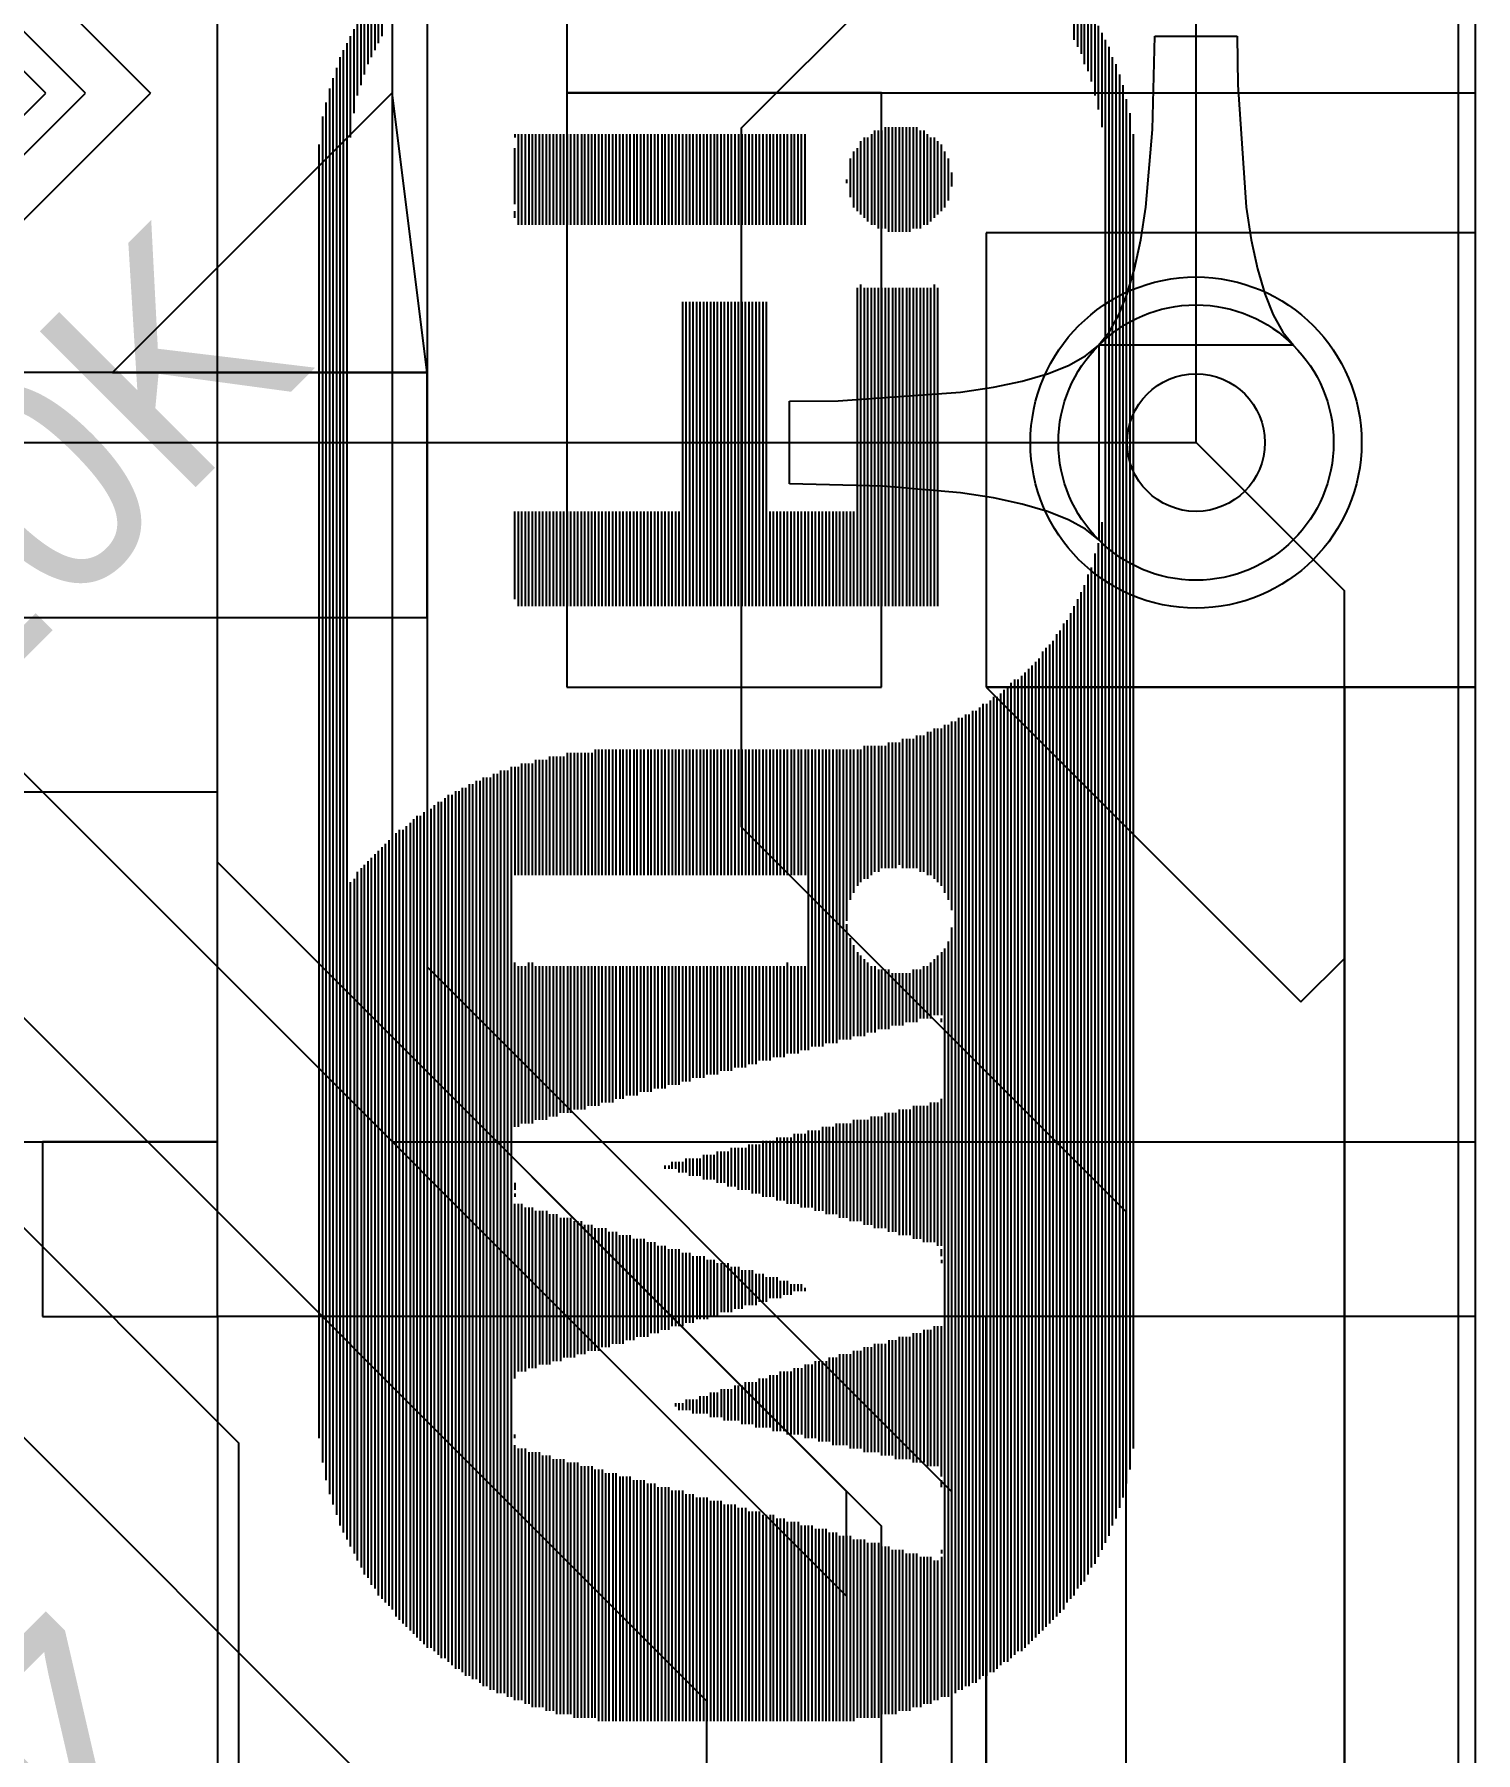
# Model space of a CAD drawing. Header units: millimetres. Extents: x 57.6 to 115.3, y 47.5 to 119.3.
# Drawn here: x 109.19 to 114.43, y 76.52 to 82.76 of the extents above; entities that cross this region are included whole.
import ezdxf

# ---------------------------------------------------------------- set-up
doc = ezdxf.new("R2010")
doc.units = ezdxf.units.MM
for name, color, linetype in [('BottomLayer', 5, 'Continuous'), ('BottomOverlay', 54, 'Continuous'), ('BottomSolder', 6, 'Continuous'), ('TopLayer', 1, 'Continuous'), ('TopOverlay', 2, 'Continuous'), ('TopSolder', 216, 'Continuous'), ('ViaHoleLayer', 16, 'Continuous')]:
    doc.layers.add(name, color=color, linetype=linetype)

msp = doc.modelspace()

# ---------------------------------------------------------------- linework, layer by layer
at = {"layer": 'BottomLayer'}
for p, q in [((111.125, 89.154), (111.125, 82.55)), ((114.427, 82.55), (114.427, 89.154)), ((109.855, 79.756), (109.855, 88.265)), ((109.855, 79.756), (109.855, 87.376)), ((109.855, 79.756), (109.855, 87.376)), ((110.617, 87.376), (110.617, 79.375)), ((111.76, 82.423), (113.792, 84.455)), ((105.664, 82.677), (111.633, 76.708)), ((106.68, 82.55), (112.141, 77.089)), ((111.125, 82.55), (111.125, 80.391)), ((112.268, 82.55), (111.125, 82.55)), ((111.125, 82.55), (114.427, 82.55)), ((112.268, 80.391), (112.268, 82.55)), ((111.76, 79.883), (111.76, 82.423)), ((112.649, 82.042), (112.649, 80.391)), ((114.427, 82.042), (112.649, 82.042)), ((114.427, 80.391), (114.427, 82.042)), ((105.1049, 81.7121), (110.363, 76.454)), ((113.411, 81.28), (113.95, 80.741)), ((113.95, 56.388), (113.95, 80.741)), ((111.125, 80.391), (112.268, 80.391)), ((112.649, 80.391), (114.427, 80.391)), ((113.95, 80.391), (112.649, 80.391)), ((112.649, 80.391), (113.792, 79.248)), ((113.95, 80.391), (113.95, 55.372)), ((114.427, 80.391), (113.95, 80.391)), ((113.95, 79.406), (113.95, 80.391)), ((114.427, 55.372), (114.427, 80.391)), ((111.76, 79.883), (113.157, 78.486)), ((109.855, 79.756), (112.268, 77.343)), ((112.141, 77.47), (109.855, 79.756)), ((112.268, 77.343), (109.855, 79.756)), ((113.792, 79.248), (113.95, 79.406)), ((110.617, 79.375), (112.522, 77.47)), ((113.157, 60.071), (113.157, 78.486)), ((112.141, 77.089), (112.141, 77.47)), ((112.522, 77.47), (112.522, 70.485)), ((112.268, 70.612), (112.268, 77.343)), ((112.268, 70.612), (112.268, 77.343)), ((111.633, 72.009), (111.633, 76.708))]:
    msp.add_line(p, q, dxfattribs=at)
msp.add_circle((113.411, 81.28), 0.5, dxfattribs=at)
at = {"layer": 'BottomOverlay'}
for p, q in [((114.3644, 71.8058), (114.3644, 87.8058)), ((110.4156, 82.6801), (110.4156, 82.896)), ((110.4283, 82.7055), (110.4283, 82.9087)), ((110.441, 82.7309), (110.441, 82.9214)), ((110.4537, 82.7563), (110.4537, 82.9468)), ((112.9683, 82.7436), (112.9683, 82.9341)), ((112.981, 82.7182), (112.981, 82.9087)), ((112.9937, 82.896), (112.9937, 82.6928)), ((110.3902, 82.6166), (110.3902, 82.8579)), ((110.4029, 82.6547), (110.4029, 82.8706)), ((113.0064, 82.6547), (113.0064, 82.8706)), ((113.0191, 82.6293), (113.0191, 82.8579)), ((110.3521, 82.4769), (110.3521, 82.7817)), ((110.3648, 82.5404), (110.3648, 82.8071)), ((110.3775, 82.5785), (110.3775, 82.8325)), ((113.0318, 82.5912), (113.0318, 82.8325)), ((113.0445, 82.5404), (113.0445, 82.8198)), ((113.0572, 82.4896), (113.0572, 82.7944)), ((110.3267, 77.2953), (110.3267, 82.7309)), ((110.3394, 82.388), (110.3394, 82.7563)), ((113.0699, 82.4261), (113.0699, 82.769)), ((113.0826, 77.2826), (113.0826, 82.7436)), ((113.0953, 77.308), (113.0953, 82.7182)), ((110.3013, 77.3461), (110.3013, 82.6801)), ((110.314, 77.3207), (110.314, 82.7055)), ((113.108, 77.3461), (113.108, 82.6801)), ((113.1207, 77.3715), (113.1207, 82.6547)), ((110.2759, 77.4223), (110.2759, 82.6039)), ((110.2886, 77.3842), (110.2886, 82.642)), ((113.1334, 82.6166), (113.1334, 77.4096)), ((110.2632, 77.4604), (110.2632, 82.5658)), ((113.1461, 77.4477), (113.1461, 82.5785)), ((113.1588, 77.4985), (113.1588, 82.5277)), ((110.2378, 77.5747), (110.2378, 82.4642)), ((110.2505, 77.5112), (110.2505, 82.515)), ((113.1715, 77.5493), (113.1715, 82.4769)), ((110.9363, 82.4007), (110.9363, 82.388)), ((110.949, 82.0705), (110.949, 82.4007)), ((110.9617, 82.0705), (110.9617, 82.4007)), ((110.9744, 82.0705), (110.9744, 82.4007)), ((110.9871, 82.4007), (110.9871, 82.0705)), ((110.9998, 82.0705), (110.9998, 82.4007)), ((111.0125, 82.0705), (111.0125, 82.4007)), ((111.0252, 82.0705), (111.0252, 82.4007)), ((111.0379, 82.0705), (111.0379, 82.4007)), ((111.0506, 82.0705), (111.0506, 82.4007)), ((111.0633, 82.0705), (111.0633, 82.4007)), ((111.076, 82.0705), (111.076, 82.4007)), ((111.0887, 82.0705), (111.0887, 82.4007)), ((111.1014, 82.0705), (111.1014, 82.4007)), ((111.1141, 82.0705), (111.1141, 82.4007)), ((111.1268, 82.0705), (111.1268, 82.4007)), ((111.1395, 82.0705), (111.1395, 82.4007)), ((111.1522, 82.0705), (111.1522, 82.4007)), ((111.1649, 82.0705), (111.1649, 82.4007)), ((111.1776, 82.4007), (111.1776, 82.0705)), ((111.1903, 82.0705), (111.1903, 82.4007)), ((111.203, 82.0705), (111.203, 82.4007)), ((111.2157, 82.0705), (111.2157, 82.4007)), ((111.2284, 82.0705), (111.2284, 82.4007)), ((111.2411, 82.0705), (111.2411, 82.4007)), ((111.2538, 82.0705), (111.2538, 82.4007)), ((111.2665, 82.0705), (111.2665, 82.4007)), ((111.2792, 82.0705), (111.2792, 82.4007)), ((111.2919, 82.0705), (111.2919, 82.4007)), ((111.3046, 82.0705), (111.3046, 82.4007)), ((111.3173, 82.0705), (111.3173, 82.4007)), ((111.33, 82.0705), (111.33, 82.4007)), ((111.3427, 82.0705), (111.3427, 82.4007)), ((111.3554, 82.0705), (111.3554, 82.4007)), ((111.3681, 82.4007), (111.3681, 82.0705)), ((111.3808, 82.0705), (111.3808, 82.4007)), ((111.3935, 82.0705), (111.3935, 82.4007)), ((111.4062, 82.0705), (111.4062, 82.4007)), ((111.4189, 82.0705), (111.4189, 82.4007)), ((111.4316, 82.0705), (111.4316, 82.4007)), ((111.4443, 82.0705), (111.4443, 82.4007)), ((111.457, 82.0705), (111.457, 82.4007)), ((111.4697, 82.4007), (111.4697, 82.0705)), ((111.4824, 82.0705), (111.4824, 82.4007)), ((111.4951, 82.0705), (111.4951, 82.4007)), ((111.5078, 82.0705), (111.5078, 82.4007)), ((111.5205, 82.0705), (111.5205, 82.4007)), ((111.5332, 82.0705), (111.5332, 82.4007)), ((111.5459, 82.0705), (111.5459, 82.4007)), ((111.5586, 82.4007), (111.5586, 82.0705)), ((111.5713, 82.0705), (111.5713, 82.4007)), ((111.584, 82.0705), (111.584, 82.4007)), ((111.5967, 82.0705), (111.5967, 82.4007)), ((111.6094, 82.0705), (111.6094, 82.4007)), ((111.6221, 82.0705), (111.6221, 82.4007)), ((111.6348, 82.0705), (111.6348, 82.4007)), ((111.6475, 82.0705), (111.6475, 82.4007)), ((111.6602, 82.4007), (111.6602, 82.0705)), ((111.6729, 82.0705), (111.6729, 82.4007)), ((111.6856, 82.0705), (111.6856, 82.4007)), ((111.6983, 82.0705), (111.6983, 82.4007)), ((111.711, 82.0705), (111.711, 82.4007)), ((111.7237, 82.0705), (111.7237, 82.4007)), ((111.7364, 82.0705), (111.7364, 82.4007)), ((111.7491, 82.4007), (111.7491, 82.0705)), ((111.7618, 82.0705), (111.7618, 82.4007)), ((111.7745, 82.0705), (111.7745, 82.4007)), ((111.7872, 82.0705), (111.7872, 82.4007)), ((111.7999, 82.0705), (111.7999, 82.4007)), ((111.8126, 82.0705), (111.8126, 82.4007)), ((111.8253, 82.0705), (111.8253, 82.4007)), ((111.838, 82.0705), (111.838, 82.4007)), ((111.8507, 82.4007), (111.8507, 82.0705)), ((111.8634, 82.0705), (111.8634, 82.4007)), ((111.8761, 82.0705), (111.8761, 82.4007)), ((111.8888, 82.0705), (111.8888, 82.4007)), ((111.9015, 82.0705), (111.9015, 82.4007)), ((111.9142, 82.0705), (111.9142, 82.4007)), ((111.9269, 82.0705), (111.9269, 82.4007)), ((111.9396, 82.4007), (111.9396, 82.0705)), ((111.9523, 82.0705), (111.9523, 82.4007)), ((111.965, 82.0705), (111.965, 82.4007)), ((111.9777, 82.0705), (111.9777, 82.4007)), ((111.9904, 82.0705), (111.9904, 82.4007)), ((112.2317, 82.4007), (112.2317, 82.0705)), ((112.2444, 82.0705), (112.2444, 82.4134)), ((112.2571, 82.0578), (112.2571, 82.4134)), ((112.2698, 82.0578), (112.2698, 82.4134)), ((112.2825, 82.0578), (112.2825, 82.4261)), ((112.2952, 82.0451), (112.2952, 82.4261)), ((112.3079, 82.0451), (112.3079, 82.4261)), ((112.3206, 82.0451), (112.3206, 82.4261)), ((112.3333, 82.0451), (112.3333, 82.4261)), ((112.346, 82.0451), (112.346, 82.4261)), ((112.3587, 82.0451), (112.3587, 82.4261)), ((112.3714, 82.0451), (112.3714, 82.4261)), ((112.3841, 82.0578), (112.3841, 82.4261)), ((112.3968, 82.0578), (112.3968, 82.4261)), ((112.4095, 82.0578), (112.4095, 82.4134)), ((112.4222, 82.4134), (112.4222, 82.0705)), ((112.4349, 82.0705), (112.4349, 82.4007)), ((113.1842, 77.6255), (113.1842, 82.4007)), ((110.2251, 77.6636), (110.2251, 82.3626)), ((110.9363, 82.1467), (110.9363, 82.3499)), ((112.1682, 82.134), (112.1682, 82.3372)), ((112.1809, 82.1213), (112.1809, 82.3499)), ((112.1936, 82.1086), (112.1936, 82.3753)), ((112.2063, 82.0959), (112.2063, 82.388)), ((112.219, 82.0832), (112.219, 82.388)), ((112.4476, 82.0832), (112.4476, 82.388)), ((112.4603, 82.0959), (112.4603, 82.388)), ((112.473, 82.1086), (112.473, 82.3753)), ((112.4857, 82.1213), (112.4857, 82.3626)), ((112.4984, 82.134), (112.4984, 82.3372)), ((112.1555, 82.1721), (112.1555, 82.3118)), ((112.5111, 82.1594), (112.5111, 82.3118)), ((112.1428, 82.2229), (112.1428, 82.2356)), ((112.5238, 82.2102), (112.5238, 82.261)), ((110.9363, 82.0959), (110.9363, 82.1213)), ((112.1809, 80.6862), (112.1809, 81.8419)), ((112.1936, 80.6862), (112.1936, 81.8546)), ((112.2063, 80.6862), (112.2063, 81.8419)), ((112.219, 80.6862), (112.219, 81.8419)), ((112.2317, 80.6862), (112.2317, 81.8419)), ((112.2444, 80.6862), (112.2444, 81.8419)), ((112.2571, 80.6862), (112.2571, 81.8419)), ((112.2698, 80.6862), (112.2698, 81.8419)), ((112.2825, 80.6862), (112.2825, 81.8419)), ((112.2952, 80.6862), (112.2952, 81.8419)), ((112.3079, 81.8419), (112.3079, 80.6862)), ((112.3206, 80.6862), (112.3206, 81.8419)), ((112.3333, 80.6862), (112.3333, 81.8419)), ((112.346, 80.6862), (112.346, 81.8419)), ((112.3587, 81.8419), (112.3587, 80.6862)), ((112.3714, 80.6862), (112.3714, 81.8419)), ((112.3841, 80.6862), (112.3841, 81.8419)), ((112.3968, 80.6862), (112.3968, 81.8419)), ((112.4095, 80.6862), (112.4095, 81.8419)), ((112.4222, 80.6862), (112.4222, 81.8419)), ((112.4349, 80.6862), (112.4349, 81.8419)), ((112.4476, 80.6862), (112.4476, 81.8419)), ((112.4603, 80.6862), (112.4603, 81.8546)), ((112.473, 80.6862), (112.473, 81.8419)), ((111.5459, 80.6862), (111.5459, 81.7911)), ((111.5586, 80.6862), (111.5586, 81.7911)), ((111.5713, 80.6862), (111.5713, 81.7911)), ((111.584, 80.6862), (111.584, 81.7911)), ((111.5967, 80.6862), (111.5967, 81.7911)), ((111.6094, 80.6862), (111.6094, 81.7911)), ((111.6221, 80.6862), (111.6221, 81.7911)), ((111.6348, 80.6862), (111.6348, 81.7911)), ((111.6475, 80.6862), (111.6475, 81.7911)), ((111.6602, 80.6862), (111.6602, 81.7911)), ((111.6729, 80.6862), (111.6729, 81.7911)), ((111.6856, 80.6862), (111.6856, 81.7911)), ((111.6983, 80.6862), (111.6983, 81.7911)), ((111.711, 80.6862), (111.711, 81.7911)), ((111.7237, 80.6862), (111.7237, 81.7911)), ((111.7364, 80.6862), (111.7364, 81.7911)), ((111.7491, 80.6862), (111.7491, 81.7911)), ((111.7618, 80.6862), (111.7618, 81.7911)), ((111.7745, 80.6862), (111.7745, 81.7911)), ((111.7872, 80.6862), (111.7872, 81.7911)), ((111.7999, 80.6862), (111.7999, 81.7911)), ((111.8126, 80.6862), (111.8126, 81.7911)), ((111.8253, 80.6862), (111.8253, 81.7911)), ((111.838, 80.6862), (111.838, 81.7911)), ((111.8507, 80.6862), (111.8507, 81.7911)), ((110.9363, 80.7116), (110.9363, 81.0291)), ((110.949, 80.6862), (110.949, 81.0291)), ((110.9617, 80.6862), (110.9617, 81.0291)), ((110.9744, 80.6862), (110.9744, 81.0291)), ((110.9871, 80.6862), (110.9871, 81.0291)), ((110.9998, 80.6862), (110.9998, 81.0291)), ((111.0125, 80.6862), (111.0125, 81.0291)), ((111.0252, 80.6862), (111.0252, 81.0291)), ((111.0379, 80.6862), (111.0379, 81.0291)), ((111.0506, 80.6862), (111.0506, 81.0291)), ((111.0633, 80.6862), (111.0633, 81.0291)), ((111.076, 80.6862), (111.076, 81.0291)), ((111.0887, 80.6862), (111.0887, 81.0291)), ((111.1014, 80.6862), (111.1014, 81.0291)), ((111.1141, 80.6862), (111.1141, 81.0291)), ((111.1268, 80.6862), (111.1268, 81.0291)), ((111.1395, 80.6862), (111.1395, 81.0291)), ((111.1522, 80.6862), (111.1522, 81.0291)), ((111.1649, 80.6862), (111.1649, 81.0291)), ((111.1776, 80.6862), (111.1776, 81.0291)), ((111.1903, 80.6862), (111.1903, 81.0291)), ((111.203, 80.6862), (111.203, 81.0291)), ((111.2157, 80.6862), (111.2157, 81.0291)), ((111.2284, 80.6862), (111.2284, 81.0291)), ((111.2411, 80.6862), (111.2411, 81.0291)), ((111.2538, 80.6862), (111.2538, 81.0291)), ((111.2665, 80.6862), (111.2665, 81.0291)), ((111.2792, 80.6862), (111.2792, 81.0291)), ((111.2919, 80.6862), (111.2919, 81.0291)), ((111.3046, 80.6862), (111.3046, 81.0291)), ((111.3173, 80.6862), (111.3173, 81.0291)), ((111.33, 80.6862), (111.33, 81.0291)), ((111.3427, 80.6862), (111.3427, 81.0291)), ((111.3554, 80.6862), (111.3554, 81.0291)), ((111.3681, 80.6862), (111.3681, 81.0291)), ((111.3808, 80.6862), (111.3808, 81.0291)), ((111.3935, 80.6862), (111.3935, 81.0291)), ((111.4062, 80.6862), (111.4062, 81.0291)), ((111.4189, 80.6862), (111.4189, 81.0291)), ((111.4316, 80.6862), (111.4316, 81.0291)), ((111.4443, 80.6862), (111.4443, 81.0291)), ((111.457, 80.6862), (111.457, 81.0291)), ((111.4697, 80.6862), (111.4697, 81.0291)), ((111.4824, 80.6862), (111.4824, 81.0291)), ((111.4951, 80.6862), (111.4951, 81.0291)), ((111.5078, 80.6862), (111.5078, 81.0291)), ((111.5205, 80.6862), (111.5205, 81.0291)), ((111.5332, 80.6862), (111.5332, 81.0291)), ((111.8634, 80.6862), (111.8634, 81.0291)), ((111.8761, 80.6862), (111.8761, 81.0291)), ((111.8888, 80.6862), (111.8888, 81.0291)), ((111.9015, 80.6862), (111.9015, 81.0291)), ((111.9142, 80.6862), (111.9142, 81.0291)), ((111.9269, 80.6862), (111.9269, 81.0291)), ((111.9396, 80.6862), (111.9396, 81.0291)), ((111.9523, 80.6862), (111.9523, 81.0291)), ((111.965, 80.6862), (111.965, 81.0291)), ((111.9777, 80.6862), (111.9777, 81.0291)), ((111.9904, 80.6862), (111.9904, 81.0291)), ((112.0031, 80.6862), (112.0031, 81.0291)), ((112.0158, 80.6862), (112.0158, 81.0291)), ((112.0285, 80.6862), (112.0285, 81.0291)), ((112.0412, 80.6862), (112.0412, 81.0291)), ((112.0539, 80.6862), (112.0539, 81.0291)), ((112.0666, 80.6862), (112.0666, 81.0291)), ((112.0793, 80.6862), (112.0793, 81.0291)), ((112.092, 80.6862), (112.092, 81.0291)), ((112.1047, 80.6862), (112.1047, 81.0291)), ((112.1174, 80.6862), (112.1174, 81.0291)), ((112.1301, 80.6862), (112.1301, 81.0291)), ((112.1428, 80.6862), (112.1428, 81.0291)), ((112.1555, 80.6862), (112.1555, 81.0291)), ((112.1682, 80.6862), (112.1682, 81.0291)), ((113.0699, 77.2572), (113.0699, 80.991)), ((113.0572, 77.2318), (113.0572, 80.9148)), ((113.0445, 77.2064), (113.0445, 80.8767)), ((113.0191, 77.1683), (113.0191, 80.8005)), ((113.0318, 77.1937), (113.0318, 80.8259)), ((112.981, 77.1175), (112.981, 80.7116)), ((112.9937, 77.1302), (112.9937, 80.737)), ((113.0064, 77.1429), (113.0064, 80.7624)), ((112.9556, 77.0794), (112.9556, 80.6608)), ((112.9683, 77.0921), (112.9683, 80.6862)), ((112.9175, 77.0286), (112.9175, 80.5973)), ((112.9302, 77.0413), (112.9302, 80.6227)), ((112.9429, 77.0667), (112.9429, 80.6354)), ((112.8667, 76.9778), (112.8667, 80.5338)), ((112.8794, 76.9905), (112.8794, 80.5465)), ((112.8921, 77.0032), (112.8921, 80.5592)), ((112.9048, 77.0159), (112.9048, 80.5846)), ((112.8159, 76.927), (112.8159, 80.4703)), ((112.8286, 76.9397), (112.8286, 80.483)), ((112.8413, 76.9524), (112.8413, 80.4957)), ((112.854, 76.9651), (112.854, 80.5211)), ((112.7397, 76.8635), (112.7397, 80.4068)), ((112.7524, 76.8762), (112.7524, 80.4195)), ((112.7651, 76.8889), (112.7651, 80.4195)), ((112.7778, 76.8889), (112.7778, 80.4322)), ((112.7905, 76.9016), (112.7905, 80.4449)), ((112.8032, 76.9143), (112.8032, 80.4576)), ((112.6635, 80.3433), (112.6635, 76.8127)), ((112.6762, 76.8127), (112.6762, 80.356)), ((112.6889, 76.8254), (112.6889, 80.356)), ((112.7016, 76.8381), (112.7016, 80.3687)), ((112.7143, 76.8508), (112.7143, 80.3814)), ((112.727, 76.8508), (112.727, 80.3941)), ((112.5492, 76.7492), (112.5492, 80.2798)), ((112.5619, 76.7492), (112.5619, 80.2798)), ((112.5746, 76.7619), (112.5746, 80.2925)), ((112.5873, 76.7619), (112.5873, 80.2925)), ((112.6, 76.7746), (112.6, 80.3052)), ((112.6127, 76.7746), (112.6127, 80.3052)), ((112.6254, 76.7873), (112.6254, 80.3179)), ((112.6381, 76.8), (112.6381, 80.3306)), ((112.6508, 76.8), (112.6508, 80.3306)), ((112.3968, 79.7337), (112.3968, 80.2163)), ((112.4095, 79.721), (112.4095, 80.2163)), ((112.4222, 79.721), (112.4222, 80.2163)), ((112.4349, 80.229), (112.4349, 79.7083)), ((112.4476, 79.7083), (112.4476, 80.229)), ((112.4603, 79.6956), (112.4603, 80.2417)), ((112.473, 79.6829), (112.473, 80.2417)), ((112.4857, 79.6702), (112.4857, 80.2417)), ((112.4984, 79.6448), (112.4984, 80.2544)), ((112.5111, 79.6194), (112.5111, 80.2544)), ((112.5238, 79.5813), (112.5238, 80.2671)), ((112.5365, 76.7365), (112.5365, 80.2671)), ((111.1268, 79.7083), (111.1268, 80.1528)), ((111.1395, 79.7083), (111.1395, 80.1528)), ((111.1522, 79.7083), (111.1522, 80.1528)), ((111.1649, 79.7083), (111.1649, 80.1528)), ((111.1776, 79.7083), (111.1776, 80.1528)), ((111.1903, 80.1528), (111.1903, 79.7083)), ((111.203, 79.7083), (111.203, 80.1528)), ((111.2157, 80.1528), (111.2157, 79.7083)), ((111.2284, 80.1655), (111.2284, 79.7083)), ((111.2411, 79.7083), (111.2411, 80.1655)), ((111.2538, 79.7083), (111.2538, 80.1655)), ((111.2665, 79.7083), (111.2665, 80.1655)), ((111.2792, 79.7083), (111.2792, 80.1655)), ((111.2919, 79.7083), (111.2919, 80.1655)), ((111.3046, 79.7083), (111.3046, 80.1655)), ((111.3173, 80.1655), (111.3173, 79.7083)), ((111.33, 79.7083), (111.33, 80.1655)), ((111.3427, 79.7083), (111.3427, 80.1655)), ((111.3554, 79.7083), (111.3554, 80.1655)), ((111.3681, 80.1655), (111.3681, 79.7083)), ((111.3808, 79.7083), (111.3808, 80.1655)), ((111.3935, 79.7083), (111.3935, 80.1655)), ((111.4062, 79.7083), (111.4062, 80.1655)), ((111.4189, 80.1655), (111.4189, 79.7083)), ((111.4316, 79.7083), (111.4316, 80.1655)), ((111.4443, 79.7083), (111.4443, 80.1655)), ((111.457, 79.7083), (111.457, 80.1655)), ((111.4697, 79.7083), (111.4697, 80.1655)), ((111.4824, 79.7083), (111.4824, 80.1655)), ((111.4951, 79.7083), (111.4951, 80.1655)), ((111.5078, 80.1655), (111.5078, 79.7083)), ((111.5205, 79.7083), (111.5205, 80.1655)), ((111.5332, 79.7083), (111.5332, 80.1655)), ((111.5459, 79.7083), (111.5459, 80.1655)), ((111.5586, 80.1655), (111.5586, 79.7083)), ((111.5713, 79.7083), (111.5713, 80.1655)), ((111.584, 79.7083), (111.584, 80.1655)), ((111.5967, 79.7083), (111.5967, 80.1655)), ((111.6094, 80.1655), (111.6094, 79.7083)), ((111.6221, 79.7083), (111.6221, 80.1655)), ((111.6348, 79.7083), (111.6348, 80.1655)), ((111.6475, 79.7083), (111.6475, 80.1655)), ((111.6602, 79.7083), (111.6602, 80.1655)), ((111.6729, 79.7083), (111.6729, 80.1655)), ((111.6856, 79.7083), (111.6856, 80.1655)), ((111.6983, 79.7083), (111.6983, 80.1655)), ((111.711, 79.7083), (111.711, 80.1655)), ((111.7237, 79.7083), (111.7237, 80.1655)), ((111.7364, 79.7083), (111.7364, 80.1655)), ((111.7491, 80.1655), (111.7491, 79.7083)), ((111.7618, 79.7083), (111.7618, 80.1655)), ((111.7745, 80.1655), (111.7745, 79.7083)), ((111.7872, 79.7083), (111.7872, 80.1655)), ((111.7999, 80.1655), (111.7999, 79.7083)), ((111.8126, 79.7083), (111.8126, 80.1655)), ((111.8253, 79.7083), (111.8253, 80.1655)), ((111.838, 79.7083), (111.838, 80.1655)), ((111.8507, 79.7083), (111.8507, 80.1655)), ((111.8634, 79.7083), (111.8634, 80.1655)), ((111.8761, 79.7083), (111.8761, 80.1655)), ((111.8888, 79.7083), (111.8888, 80.1655)), ((111.9015, 79.7083), (111.9015, 80.1655)), ((111.9142, 79.7083), (111.9142, 80.1655)), ((111.9269, 79.7083), (111.9269, 80.1655)), ((111.9396, 80.1655), (111.9396, 79.7083)), ((111.9523, 79.7083), (111.9523, 80.1655)), ((111.965, 80.1655), (111.965, 79.7083)), ((111.9777, 79.7083), (111.9777, 80.1655)), ((111.9904, 80.1655), (111.9904, 79.7083)), ((112.0031, 79.0733), (112.0031, 80.1655)), ((112.0158, 79.086), (112.0158, 80.1655)), ((112.0285, 79.086), (112.0285, 80.1655)), ((112.0412, 79.086), (112.0412, 80.1655)), ((112.0539, 80.1655), (112.0539, 79.086)), ((112.0666, 79.0987), (112.0666, 80.1655)), ((112.0793, 79.0987), (112.0793, 80.1655)), ((112.092, 79.0987), (112.092, 80.1655)), ((112.1047, 80.1655), (112.1047, 79.0987)), ((112.1174, 79.1114), (112.1174, 80.1655)), ((112.1301, 79.1114), (112.1301, 80.1655)), ((112.1428, 79.5432), (112.1428, 80.1655)), ((112.1555, 79.6194), (112.1555, 80.1655)), ((112.1682, 79.6448), (112.1682, 80.1655)), ((112.1809, 80.1655), (112.1809, 79.6702)), ((112.1936, 79.6829), (112.1936, 80.1655)), ((112.2063, 79.6956), (112.2063, 80.1782)), ((112.219, 79.6956), (112.219, 80.1782)), ((112.2317, 79.7083), (112.2317, 80.1782)), ((112.2444, 79.721), (112.2444, 80.1782)), ((112.2571, 80.1782), (112.2571, 79.721)), ((112.2698, 79.7337), (112.2698, 80.1782)), ((112.2825, 79.7337), (112.2825, 80.1782)), ((112.2952, 79.7337), (112.2952, 80.1909)), ((112.3079, 79.7337), (112.3079, 80.1909)), ((112.3206, 79.7337), (112.3206, 80.1909)), ((112.3333, 79.7464), (112.3333, 80.1909)), ((112.346, 79.7337), (112.346, 80.2036)), ((112.3587, 80.2036), (112.3587, 79.7337)), ((112.3714, 79.7337), (112.3714, 80.2036)), ((112.3841, 79.7337), (112.3841, 80.2036)), ((110.8855, 76.7365), (110.8855, 80.0893)), ((110.8982, 76.7365), (110.8982, 80.0893)), ((110.9109, 76.7238), (110.9109, 80.0893)), ((110.9236, 76.7238), (110.9236, 80.102)), ((110.9363, 80.102), (110.9363, 79.7083)), ((110.949, 79.7083), (110.949, 80.102)), ((110.9617, 79.7083), (110.9617, 80.1147)), ((110.9744, 79.7083), (110.9744, 80.1147)), ((110.9871, 79.7083), (110.9871, 80.1147)), ((110.9998, 79.7083), (110.9998, 80.1147)), ((111.0125, 79.7083), (111.0125, 80.1274)), ((111.0252, 79.7083), (111.0252, 80.1274)), ((111.0379, 79.7083), (111.0379, 80.1274)), ((111.0506, 79.7083), (111.0506, 80.1274)), ((111.0633, 79.7083), (111.0633, 80.1401)), ((111.076, 79.7083), (111.076, 80.1401)), ((111.0887, 79.7083), (111.0887, 80.1401)), ((111.1014, 79.7083), (111.1014, 80.1401)), ((111.1141, 79.7083), (111.1141, 80.1401)), ((110.7458, 76.8127), (110.7458, 80.0258)), ((110.7585, 76.8), (110.7585, 80.0258)), ((110.7712, 76.8), (110.7712, 80.0385)), ((110.7839, 76.7873), (110.7839, 80.0385)), ((110.7966, 76.7873), (110.7966, 80.0512)), ((110.8093, 80.0512), (110.8093, 76.7746)), ((110.822, 76.7619), (110.822, 80.0639)), ((110.8347, 76.7619), (110.8347, 80.0639)), ((110.8474, 76.7492), (110.8474, 80.0639)), ((110.8601, 76.7492), (110.8601, 80.0766)), ((110.8728, 76.7365), (110.8728, 80.0766)), ((110.6442, 76.8889), (110.6442, 79.9623)), ((110.6569, 79.975), (110.6569, 76.8762)), ((110.6696, 76.8635), (110.6696, 79.975)), ((110.6823, 76.8635), (110.6823, 79.9877)), ((110.695, 76.8508), (110.695, 80.0004)), ((110.7077, 76.8381), (110.7077, 80.0004)), ((110.7204, 80.0131), (110.7204, 76.8254)), ((110.7331, 76.8254), (110.7331, 80.0131)), ((110.568, 79.9115), (110.568, 76.9524)), ((110.5807, 76.9397), (110.5807, 79.9242)), ((110.5934, 76.927), (110.5934, 79.9242)), ((110.6061, 76.9143), (110.6061, 79.9369)), ((110.6188, 76.9016), (110.6188, 79.9496)), ((110.6315, 76.9016), (110.6315, 79.9496)), ((110.4918, 77.0413), (110.4918, 79.848)), ((110.5045, 77.0159), (110.5045, 79.8607)), ((110.5172, 77.0032), (110.5172, 79.8734)), ((110.5299, 76.9905), (110.5299, 79.8734)), ((110.5426, 76.9778), (110.5426, 79.8861)), ((110.5553, 79.8988), (110.5553, 76.9651)), ((110.4283, 77.1175), (110.4283, 79.7845)), ((110.441, 77.0921), (110.441, 79.7972)), ((110.4537, 77.0794), (110.4537, 79.8099)), ((110.4664, 77.0667), (110.4664, 79.8226)), ((110.4791, 77.054), (110.4791, 79.8353)), ((110.3648, 77.2191), (110.3648, 79.721)), ((110.3775, 79.7337), (110.3775, 77.1937)), ((110.3902, 77.1683), (110.3902, 79.7464)), ((110.4029, 77.1556), (110.4029, 79.7591)), ((110.4156, 77.1302), (110.4156, 79.7718)), ((110.3394, 77.2699), (110.3394, 79.6829)), ((110.3521, 79.6956), (110.3521, 77.2445)), ((112.1428, 79.1114), (112.1428, 79.5305)), ((112.1555, 79.1114), (112.1555, 79.4797)), ((112.5111, 76.7238), (112.5111, 79.467)), ((112.5238, 76.7365), (112.5238, 79.5178)), ((112.1682, 79.1241), (112.1682, 79.4543)), ((112.1809, 79.4289), (112.1809, 79.1241)), ((112.1936, 79.1241), (112.1936, 79.4162)), ((112.2063, 79.1241), (112.2063, 79.4035)), ((112.4603, 79.2003), (112.4603, 79.4035)), ((112.473, 79.2003), (112.473, 79.4162)), ((112.4857, 79.4289), (112.4857, 79.2003)), ((112.4984, 76.7238), (112.4984, 79.4416)), ((110.9363, 78.7939), (110.9363, 79.3908)), ((110.949, 78.7939), (110.949, 79.3781)), ((110.9617, 78.8066), (110.9617, 79.3781)), ((110.9744, 78.8066), (110.9744, 79.3781)), ((110.9871, 78.8066), (110.9871, 79.3908)), ((110.9998, 78.8066), (110.9998, 79.3908)), ((111.0125, 78.8193), (111.0125, 79.3781)), ((111.0252, 78.8193), (111.0252, 79.3781)), ((111.0379, 78.8193), (111.0379, 79.3781)), ((111.0506, 78.8193), (111.0506, 79.3781)), ((111.0633, 78.832), (111.0633, 79.3781)), ((111.076, 78.832), (111.076, 79.3781)), ((111.0887, 78.832), (111.0887, 79.3781)), ((111.1014, 78.8447), (111.1014, 79.3781)), ((111.1141, 78.8447), (111.1141, 79.3781)), ((111.1268, 79.3781), (111.1268, 78.8447)), ((111.1395, 78.8447), (111.1395, 79.3781)), ((111.1522, 78.8574), (111.1522, 79.3781)), ((111.1649, 78.8574), (111.1649, 79.3781)), ((111.1776, 78.8574), (111.1776, 79.3781)), ((111.1903, 78.8574), (111.1903, 79.3781)), ((111.203, 78.8701), (111.203, 79.3781)), ((111.2157, 78.8701), (111.2157, 79.3781)), ((111.2284, 78.8701), (111.2284, 79.3781)), ((111.2411, 78.8701), (111.2411, 79.3781)), ((111.2538, 78.8828), (111.2538, 79.3781)), ((111.2665, 78.8828), (111.2665, 79.3781)), ((111.2792, 79.3781), (111.2792, 78.8828)), ((111.2919, 78.8828), (111.2919, 79.3781)), ((111.3046, 78.8955), (111.3046, 79.3781)), ((111.3173, 79.3781), (111.3173, 78.8955)), ((111.33, 78.8955), (111.33, 79.3781)), ((111.3427, 78.9082), (111.3427, 79.3781)), ((111.3554, 78.9082), (111.3554, 79.3781)), ((111.3681, 78.9082), (111.3681, 79.3781)), ((111.3808, 78.9082), (111.3808, 79.3781)), ((111.3935, 78.9209), (111.3935, 79.3781)), ((111.4062, 78.9209), (111.4062, 79.3781)), ((111.4189, 78.9209), (111.4189, 79.3781)), ((111.4316, 78.9209), (111.4316, 79.3781)), ((111.4443, 78.9336), (111.4443, 79.3781)), ((111.457, 78.9336), (111.457, 79.3781)), ((111.4697, 79.3781), (111.4697, 78.9336)), ((111.4824, 78.9336), (111.4824, 79.3781)), ((111.4951, 78.9463), (111.4951, 79.3781)), ((111.5078, 79.3781), (111.5078, 78.9463)), ((111.5205, 78.9463), (111.5205, 79.3781)), ((111.5332, 78.9463), (111.5332, 79.3781)), ((111.5459, 78.959), (111.5459, 79.3781)), ((111.5586, 78.959), (111.5586, 79.3781)), ((111.5713, 78.959), (111.5713, 79.3781)), ((111.584, 78.9717), (111.584, 79.3781)), ((111.5967, 78.9717), (111.5967, 79.3781)), ((111.6094, 78.9717), (111.6094, 79.3781)), ((111.6221, 78.9717), (111.6221, 79.3781)), ((111.6348, 78.9844), (111.6348, 79.3781)), ((111.6475, 78.9844), (111.6475, 79.3781)), ((111.6602, 78.9844), (111.6602, 79.3781)), ((111.6729, 78.9844), (111.6729, 79.3781)), ((111.6856, 78.9971), (111.6856, 79.3781)), ((111.6983, 78.9971), (111.6983, 79.3781)), ((111.711, 78.9971), (111.711, 79.3781)), ((111.7237, 78.9971), (111.7237, 79.3781)), ((111.7364, 79.0098), (111.7364, 79.3781)), ((111.7491, 79.0098), (111.7491, 79.3781)), ((111.7618, 79.0098), (111.7618, 79.3781)), ((111.7745, 79.0098), (111.7745, 79.3781)), ((111.7872, 79.0225), (111.7872, 79.3781)), ((111.7999, 79.0225), (111.7999, 79.3781)), ((111.8126, 79.0225), (111.8126, 79.3781)), ((111.8253, 79.0352), (111.8253, 79.3781)), ((111.838, 79.0352), (111.838, 79.3781)), ((111.8507, 79.0352), (111.8507, 79.3781)), ((111.8634, 79.0352), (111.8634, 79.3781)), ((111.8761, 79.3781), (111.8761, 79.0479)), ((111.8888, 79.0479), (111.8888, 79.3781)), ((111.9015, 79.0479), (111.9015, 79.3781)), ((111.9142, 79.0479), (111.9142, 79.3781)), ((111.9269, 79.0606), (111.9269, 79.3908)), ((111.9396, 79.0606), (111.9396, 79.3781)), ((111.9523, 79.0606), (111.9523, 79.3781)), ((111.965, 79.0606), (111.965, 79.3781)), ((111.9777, 79.0733), (111.9777, 79.3781)), ((111.9904, 79.0733), (111.9904, 79.3781)), ((112.219, 79.1368), (112.219, 79.3908)), ((112.2317, 79.1368), (112.2317, 79.3781)), ((112.2444, 79.3781), (112.2444, 79.1368)), ((112.2571, 79.3654), (112.2571, 79.1495)), ((112.2698, 79.1495), (112.2698, 79.3654)), ((112.2825, 79.1495), (112.2825, 79.3654)), ((112.2952, 79.1495), (112.2952, 79.3654)), ((112.3079, 79.1622), (112.3079, 79.3527)), ((112.3206, 79.1622), (112.3206, 79.3527)), ((112.3333, 79.1622), (112.3333, 79.3527)), ((112.346, 79.1622), (112.346, 79.3527)), ((112.3587, 79.1749), (112.3587, 79.3527)), ((112.3714, 79.1749), (112.3714, 79.3527)), ((112.3841, 79.1749), (112.3841, 79.3654)), ((112.3968, 79.1749), (112.3968, 79.3654)), ((112.4095, 79.1876), (112.4095, 79.3654)), ((112.4222, 79.1876), (112.4222, 79.3781)), ((112.4349, 79.1876), (112.4349, 79.3781)), ((112.4476, 79.1876), (112.4476, 79.3908)), ((112.4857, 79.1749), (112.4857, 79.1876)), ((112.2825, 78.4256), (112.2825, 78.8447)), ((112.2952, 78.4129), (112.2952, 78.8447)), ((112.3079, 78.8447), (112.3079, 78.4129)), ((112.3206, 78.4129), (112.3206, 78.8447)), ((112.3333, 78.4002), (112.3333, 78.8574)), ((112.346, 78.8574), (112.346, 78.4002)), ((112.3587, 78.4002), (112.3587, 78.8574)), ((112.3714, 78.8574), (112.3714, 78.4002)), ((112.3841, 78.8701), (112.3841, 78.3875)), ((112.3968, 78.3875), (112.3968, 78.8701)), ((112.4095, 78.3875), (112.4095, 78.8701)), ((112.4222, 78.3748), (112.4222, 78.8701)), ((112.4349, 78.3748), (112.4349, 78.8701)), ((112.4476, 78.3748), (112.4476, 78.8828)), ((112.4603, 78.3748), (112.4603, 78.8828)), ((112.473, 78.3621), (112.473, 78.8828)), ((112.4857, 78.3621), (112.4857, 78.8955)), ((112.0031, 78.5018), (112.0031, 78.7812)), ((112.0158, 78.5018), (112.0158, 78.7812)), ((112.0285, 78.4891), (112.0285, 78.7812)), ((112.0412, 78.4891), (112.0412, 78.7812)), ((112.0539, 78.7939), (112.0539, 78.4891)), ((112.0666, 78.7939), (112.0666, 78.4764)), ((112.0793, 78.4764), (112.0793, 78.7939)), ((112.092, 78.4764), (112.092, 78.7939)), ((112.1047, 78.4764), (112.1047, 78.8066)), ((112.1174, 78.4637), (112.1174, 78.8066)), ((112.1301, 78.4637), (112.1301, 78.8066)), ((112.1428, 78.4637), (112.1428, 78.8066)), ((112.1555, 78.451), (112.1555, 78.8066)), ((112.1682, 78.451), (112.1682, 78.8193)), ((112.1809, 78.451), (112.1809, 78.8193)), ((112.1936, 78.451), (112.1936, 78.8193)), ((112.2063, 78.4383), (112.2063, 78.8193)), ((112.219, 78.4383), (112.219, 78.8193)), ((112.2317, 78.4383), (112.2317, 78.832)), ((112.2444, 78.4256), (112.2444, 78.832)), ((112.2571, 78.4256), (112.2571, 78.832)), ((112.2698, 78.4256), (112.2698, 78.832)), ((111.7237, 78.578), (111.7237, 78.7177)), ((111.7364, 78.578), (111.7364, 78.7177)), ((111.7491, 78.5653), (111.7491, 78.7177)), ((111.7618, 78.5653), (111.7618, 78.7177)), ((111.7745, 78.7177), (111.7745, 78.5653)), ((111.7872, 78.5653), (111.7872, 78.7304)), ((111.7999, 78.5526), (111.7999, 78.7304)), ((111.8126, 78.5526), (111.8126, 78.7304)), ((111.8253, 78.5526), (111.8253, 78.7304)), ((111.838, 78.5399), (111.838, 78.7431)), ((111.8507, 78.5399), (111.8507, 78.7431)), ((111.8634, 78.5399), (111.8634, 78.7431)), ((111.8761, 78.5399), (111.8761, 78.7431)), ((111.8888, 78.5272), (111.8888, 78.7558)), ((111.9015, 78.5272), (111.9015, 78.7558)), ((111.9142, 78.5272), (111.9142, 78.7558)), ((111.9269, 78.5145), (111.9269, 78.7558)), ((111.9396, 78.5145), (111.9396, 78.7558)), ((111.9523, 78.5145), (111.9523, 78.7685)), ((111.965, 78.5145), (111.965, 78.7685)), ((111.9777, 78.5018), (111.9777, 78.7685)), ((111.9904, 78.5018), (111.9904, 78.7685)), ((111.4824, 78.6415), (111.4824, 78.6542)), ((111.4951, 78.6542), (111.4951, 78.6415)), ((111.5078, 78.6415), (111.5078, 78.6669)), ((111.5205, 78.6415), (111.5205, 78.6669)), ((111.5332, 78.6288), (111.5332, 78.6669)), ((111.5459, 78.6288), (111.5459, 78.6669)), ((111.5586, 78.6288), (111.5586, 78.6796)), ((111.5713, 78.6161), (111.5713, 78.6796)), ((111.584, 78.6161), (111.584, 78.6796)), ((111.5967, 78.6796), (111.5967, 78.6161)), ((111.6094, 78.6161), (111.6094, 78.6796)), ((111.6221, 78.6034), (111.6221, 78.6923)), ((111.6348, 78.6034), (111.6348, 78.6923)), ((111.6475, 78.6034), (111.6475, 78.6923)), ((111.6602, 78.6034), (111.6602, 78.6923)), ((111.6729, 78.5907), (111.6729, 78.705)), ((111.6856, 78.5907), (111.6856, 78.705)), ((111.6983, 78.5907), (111.6983, 78.705)), ((111.711, 78.578), (111.711, 78.705)), ((110.9363, 78.5907), (110.9363, 78.5653)), ((110.9363, 78.5526), (110.9363, 78.5399)), ((110.9363, 77.8795), (110.9363, 78.5145)), ((110.949, 77.9049), (110.949, 78.5145)), ((110.9617, 77.9049), (110.9617, 78.5145)), ((110.9744, 77.9049), (110.9744, 78.5018)), ((110.9871, 78.5018), (110.9871, 77.9176)), ((110.9998, 77.9176), (110.9998, 78.5018)), ((111.0125, 77.9176), (111.0125, 78.4891)), ((111.0252, 78.4891), (111.0252, 77.9303)), ((111.0379, 77.9303), (111.0379, 78.4891)), ((111.0506, 78.4891), (111.0506, 77.9303)), ((111.0633, 77.9303), (111.0633, 78.4764)), ((111.076, 77.943), (111.076, 78.4764)), ((111.0887, 77.943), (111.0887, 78.4764)), ((111.1014, 78.4637), (111.1014, 77.943)), ((111.1141, 78.4637), (111.1141, 77.9557)), ((111.1268, 77.9557), (111.1268, 78.4637)), ((111.1395, 77.9557), (111.1395, 78.4637)), ((111.1522, 77.9557), (111.1522, 78.451)), ((111.1649, 77.9684), (111.1649, 78.451)), ((111.1776, 77.9684), (111.1776, 78.451)), ((111.1903, 77.9684), (111.1903, 78.4383)), ((111.203, 77.9811), (111.203, 78.4383)), ((111.2157, 77.9811), (111.2157, 78.4383)), ((111.2284, 77.9811), (111.2284, 78.4256)), ((111.2411, 77.9811), (111.2411, 78.4256)), ((111.2538, 77.9938), (111.2538, 78.4256)), ((111.2665, 77.9938), (111.2665, 78.4256)), ((111.2792, 77.9938), (111.2792, 78.4129)), ((111.2919, 78.0065), (111.2919, 78.4129)), ((111.3046, 78.4129), (111.3046, 78.0065)), ((111.3173, 78.0065), (111.3173, 78.4002)), ((111.33, 78.0065), (111.33, 78.4002)), ((111.3427, 78.0192), (111.3427, 78.4002)), ((111.3554, 78.0192), (111.3554, 78.4002)), ((111.3681, 78.0192), (111.3681, 78.3875)), ((111.3808, 78.0319), (111.3808, 78.3875)), ((111.3935, 78.0319), (111.3935, 78.3875)), ((111.4062, 78.0319), (111.4062, 78.3875)), ((111.4189, 78.0319), (111.4189, 78.3748)), ((111.4316, 78.0446), (111.4316, 78.3748)), ((111.4443, 78.0446), (111.4443, 78.3748)), ((111.457, 78.0446), (111.457, 78.3621)), ((111.4697, 78.0573), (111.4697, 78.3621)), ((111.4824, 78.0573), (111.4824, 78.3621)), ((111.4951, 78.0573), (111.4951, 78.3494)), ((111.5078, 78.07), (111.5078, 78.3494)), ((111.5205, 78.07), (111.5205, 78.3494)), ((111.5332, 78.07), (111.5332, 78.3494)), ((112.4857, 78.324), (112.4857, 78.3494)), ((111.5459, 78.07), (111.5459, 78.3367)), ((111.5586, 78.0827), (111.5586, 78.3367)), ((111.5713, 78.0827), (111.5713, 78.3367)), ((111.584, 78.0827), (111.584, 78.324)), ((111.5967, 78.324), (111.5967, 78.0954)), ((111.6094, 78.0954), (111.6094, 78.324)), ((111.6221, 78.324), (111.6221, 78.0954)), ((111.6348, 78.3113), (111.6348, 78.0954)), ((111.6475, 78.1081), (111.6475, 78.3113)), ((111.6602, 78.1081), (111.6602, 78.3113)), ((111.6729, 78.1081), (111.6729, 78.2986)), ((111.6856, 78.2986), (111.6856, 78.1208)), ((111.6983, 78.1208), (111.6983, 78.2986)), ((111.711, 78.1208), (111.711, 78.2986)), ((111.7237, 78.1208), (111.7237, 78.2859)), ((111.7364, 78.1335), (111.7364, 78.2859)), ((111.7491, 78.2859), (111.7491, 78.1335)), ((112.4857, 78.3113), (112.4857, 78.2986)), ((111.7618, 78.1335), (111.7618, 78.2732)), ((111.7745, 78.1462), (111.7745, 78.2732)), ((111.7872, 78.2732), (111.7872, 78.1462)), ((111.7999, 78.1462), (111.7999, 78.2732)), ((111.8126, 78.1462), (111.8126, 78.2605)), ((111.8253, 78.1589), (111.8253, 78.2605)), ((111.838, 78.1589), (111.838, 78.2605)), ((111.8507, 78.1589), (111.8507, 78.2478)), ((111.8634, 78.1716), (111.8634, 78.2478)), ((111.8761, 78.1716), (111.8761, 78.2478)), ((111.8888, 78.1716), (111.8888, 78.2478)), ((111.9015, 78.1716), (111.9015, 78.2351)), ((111.9142, 78.1843), (111.9142, 78.2351)), ((111.9269, 78.1843), (111.9269, 78.2351)), ((111.9396, 78.1843), (111.9396, 78.2224)), ((111.9523, 78.197), (111.9523, 78.2224)), ((111.965, 78.197), (111.965, 78.2224)), ((111.9777, 78.197), (111.9777, 78.2224)), ((111.9904, 78.197), (111.9904, 78.2097)), ((112.3333, 77.5874), (112.3333, 78.0319)), ((112.346, 77.5874), (112.346, 78.0319)), ((112.3587, 77.5874), (112.3587, 78.0319)), ((112.3714, 77.5874), (112.3714, 78.0319)), ((112.3841, 77.5747), (112.3841, 78.0446)), ((112.3968, 77.5747), (112.3968, 78.0446)), ((112.4095, 77.5747), (112.4095, 78.0446)), ((112.4222, 78.0573), (112.4222, 77.5747)), ((112.4349, 78.0573), (112.4349, 77.562)), ((112.4476, 77.562), (112.4476, 78.0573)), ((112.4603, 77.562), (112.4603, 78.07)), ((112.473, 77.562), (112.473, 78.07)), ((112.4857, 77.5239), (112.4857, 78.07)), ((112.1174, 77.6382), (112.1174, 77.9684)), ((112.1301, 77.6382), (112.1301, 77.9684)), ((112.1428, 77.6382), (112.1428, 77.9684)), ((112.1555, 77.6255), (112.1555, 77.9684)), ((112.1682, 77.6255), (112.1682, 77.9811)), ((112.1809, 77.6255), (112.1809, 77.9811)), ((112.1936, 77.6255), (112.1936, 77.9811)), ((112.2063, 77.6128), (112.2063, 77.9938)), ((112.219, 77.6128), (112.219, 77.9938)), ((112.2317, 77.6128), (112.2317, 77.9938)), ((112.2444, 77.6128), (112.2444, 78.0065)), ((112.2571, 77.6128), (112.2571, 78.0065)), ((112.2698, 77.6001), (112.2698, 78.0065)), ((112.2825, 77.6001), (112.2825, 78.0065)), ((112.2952, 78.0192), (112.2952, 77.6001)), ((112.3079, 77.6001), (112.3079, 78.0192)), ((112.3206, 77.5874), (112.3206, 78.0192)), ((111.9015, 77.689), (111.9015, 77.9049)), ((111.9142, 77.689), (111.9142, 77.9049)), ((111.9269, 77.6763), (111.9269, 77.9049)), ((111.9396, 77.6763), (111.9396, 77.9049)), ((111.9523, 77.6763), (111.9523, 77.9176)), ((111.965, 77.6763), (111.965, 77.9176)), ((111.9777, 77.9176), (111.9777, 77.6763)), ((111.9904, 77.9303), (111.9904, 77.6636)), ((112.0031, 77.6636), (112.0031, 77.9303)), ((112.0158, 77.6636), (112.0158, 77.9303)), ((112.0285, 77.6636), (112.0285, 77.943)), ((112.0412, 77.6509), (112.0412, 77.943)), ((112.0539, 77.6509), (112.0539, 77.943)), ((112.0666, 77.943), (112.0666, 77.6509)), ((112.0793, 77.6509), (112.0793, 77.9557)), ((112.092, 77.6382), (112.092, 77.9557)), ((112.1047, 77.6382), (112.1047, 77.9557)), ((111.6856, 77.8414), (111.6856, 77.7398)), ((111.6983, 77.7271), (111.6983, 77.8414)), ((111.711, 77.7271), (111.711, 77.8414)), ((111.7237, 77.7271), (111.7237, 77.8414)), ((111.7364, 77.7271), (111.7364, 77.8541)), ((111.7491, 77.7271), (111.7491, 77.8541)), ((111.7618, 77.7144), (111.7618, 77.8541)), ((111.7745, 77.7144), (111.7745, 77.8668)), ((111.7872, 77.7144), (111.7872, 77.8668)), ((111.7999, 77.7144), (111.7999, 77.8668)), ((111.8126, 77.7017), (111.8126, 77.8668)), ((111.8253, 77.7017), (111.8253, 77.8795)), ((111.838, 77.7017), (111.838, 77.8795)), ((111.8507, 77.7017), (111.8507, 77.8795)), ((111.8634, 77.7017), (111.8634, 77.8922)), ((111.8761, 77.689), (111.8761, 77.8922)), ((111.8888, 77.689), (111.8888, 77.8922)), ((111.5205, 77.7779), (111.5205, 77.7906)), ((111.5332, 77.7652), (111.5332, 77.7906)), ((111.5459, 77.7652), (111.5459, 77.7906)), ((111.5586, 77.8033), (111.5586, 77.7652)), ((111.5713, 77.7652), (111.5713, 77.8033)), ((111.584, 77.7525), (111.584, 77.8033)), ((111.5967, 77.7525), (111.5967, 77.8033)), ((111.6094, 77.7525), (111.6094, 77.816)), ((111.6221, 77.7525), (111.6221, 77.816)), ((111.6348, 77.7525), (111.6348, 77.816)), ((111.6475, 77.7398), (111.6475, 77.8287)), ((111.6602, 77.7398), (111.6602, 77.8287)), ((111.6729, 77.7398), (111.6729, 77.8287)), ((110.9363, 77.6636), (110.9363, 77.6763)), ((110.9363, 76.7111), (110.9363, 77.6382)), ((110.949, 76.7111), (110.949, 77.6255)), ((110.9617, 76.7111), (110.9617, 77.6255)), ((110.9744, 76.6984), (110.9744, 77.6255)), ((110.9871, 77.6128), (110.9871, 76.6984)), ((110.9998, 76.6857), (110.9998, 77.6128)), ((111.0125, 76.6857), (111.0125, 77.6128)), ((111.0252, 76.6857), (111.0252, 77.6128)), ((111.0379, 76.6857), (111.0379, 77.6001)), ((111.0506, 76.673), (111.0506, 77.6001)), ((111.0633, 76.673), (111.0633, 77.6001)), ((111.076, 76.673), (111.076, 77.5874)), ((111.0887, 76.6603), (111.0887, 77.5874)), ((111.1014, 76.6603), (111.1014, 77.5874)), ((111.1141, 76.6603), (111.1141, 77.5874)), ((111.1268, 77.5747), (111.1268, 76.6603)), ((111.1395, 76.6603), (111.1395, 77.5747)), ((111.1522, 76.6476), (111.1522, 77.5747)), ((111.1649, 76.6476), (111.1649, 77.5747)), ((111.1776, 76.6476), (111.1776, 77.562)), ((111.1903, 76.6476), (111.1903, 77.562)), ((111.203, 76.6476), (111.203, 77.562)), ((111.2157, 77.562), (111.2157, 76.6476)), ((111.2284, 76.6476), (111.2284, 77.5493)), ((111.2411, 76.6349), (111.2411, 77.5493)), ((111.2538, 77.5493), (111.2538, 76.6349)), ((111.2665, 76.6349), (111.2665, 77.5366)), ((111.2792, 76.6349), (111.2792, 77.5366)), ((111.2919, 77.5366), (111.2919, 76.6349)), ((111.3046, 76.6349), (111.3046, 77.5366)), ((111.3173, 77.5239), (111.3173, 76.6349)), ((111.33, 76.6349), (111.33, 77.5239)), ((111.3427, 76.6349), (111.3427, 77.5239)), ((111.3554, 76.6349), (111.3554, 77.5239)), ((111.3681, 76.6349), (111.3681, 77.5112)), ((111.3808, 76.6349), (111.3808, 77.5112)), ((111.3935, 76.6349), (111.3935, 77.5112)), ((111.4062, 76.6349), (111.4062, 77.5112)), ((111.4189, 76.6349), (111.4189, 77.4985)), ((111.4316, 76.6349), (111.4316, 77.4985)), ((111.4443, 76.6349), (111.4443, 77.4985)), ((111.457, 76.6349), (111.457, 77.4858)), ((111.4697, 76.6349), (111.4697, 77.4858)), ((111.4824, 77.4858), (111.4824, 76.6349)), ((111.4951, 76.6349), (111.4951, 77.4858)), ((111.5078, 76.6349), (111.5078, 77.4731)), ((111.5205, 76.6349), (111.5205, 77.4731)), ((111.5332, 76.6349), (111.5332, 77.4731)), ((111.5459, 76.6349), (111.5459, 77.4731)), ((112.4857, 77.4858), (112.4857, 77.5112)), ((111.5586, 76.6349), (111.5586, 77.4604)), ((111.5713, 76.6349), (111.5713, 77.4604)), ((111.584, 76.6349), (111.584, 77.4604)), ((111.5967, 76.6349), (111.5967, 77.4477)), ((111.6094, 76.6349), (111.6094, 77.4477)), ((111.6221, 76.6349), (111.6221, 77.4477)), ((111.6348, 76.6349), (111.6348, 77.4477)), ((111.6475, 76.6349), (111.6475, 77.435)), ((111.6602, 76.6349), (111.6602, 77.435)), ((111.6729, 77.435), (111.6729, 76.6349)), ((111.6856, 76.6349), (111.6856, 77.435)), ((111.6983, 76.6349), (111.6983, 77.4223)), ((111.711, 76.6349), (111.711, 77.4223)), ((111.7237, 76.6349), (111.7237, 77.4223)), ((111.7364, 76.6349), (111.7364, 77.4223)), ((111.7491, 76.6349), (111.7491, 77.4096)), ((111.7618, 76.6349), (111.7618, 77.4096)), ((111.7745, 77.4096), (111.7745, 76.6349)), ((111.7872, 76.6349), (111.7872, 77.3969)), ((111.7999, 76.6349), (111.7999, 77.3969)), ((111.8126, 76.6349), (111.8126, 77.3969)), ((111.8253, 76.6349), (111.8253, 77.3969)), ((111.838, 76.6349), (111.838, 77.3842)), ((111.8507, 76.6349), (111.8507, 77.3842)), ((111.8634, 77.3842), (111.8634, 76.6349)), ((111.8761, 76.6349), (111.8761, 77.3842)), ((111.8888, 76.6349), (111.8888, 77.3715)), ((111.9015, 76.6349), (111.9015, 77.3715)), ((111.9142, 76.6349), (111.9142, 77.3715)), ((111.9269, 76.6349), (111.9269, 77.3588)), ((111.9396, 77.3588), (111.9396, 76.6349)), ((111.9523, 76.6349), (111.9523, 77.3588)), ((111.965, 77.3588), (111.965, 76.6349)), ((111.9777, 76.6349), (111.9777, 77.3461)), ((111.9904, 76.6349), (111.9904, 77.3461)), ((112.0031, 76.6349), (112.0031, 77.3461)), ((112.0158, 76.6349), (112.0158, 77.3461)), ((112.0285, 77.3334), (112.0285, 76.6349)), ((112.0412, 76.6349), (112.0412, 77.3334)), ((112.0539, 77.3334), (112.0539, 76.6349)), ((112.0666, 76.6349), (112.0666, 77.3334)), ((112.0793, 76.6349), (112.0793, 77.3207)), ((112.092, 76.6349), (112.092, 77.3207)), ((112.1047, 76.6349), (112.1047, 77.3207)), ((112.1174, 76.6349), (112.1174, 77.308)), ((112.1301, 76.6349), (112.1301, 77.308)), ((112.1428, 76.6349), (112.1428, 77.308)), ((112.1555, 76.6349), (112.1555, 77.308)), ((112.1682, 76.6349), (112.1682, 77.2953)), ((112.1809, 76.6476), (112.1809, 77.2953)), ((112.1936, 76.6476), (112.1936, 77.2953)), ((112.2063, 76.6476), (112.2063, 77.2953)), ((112.219, 76.6476), (112.219, 77.2826)), ((112.2317, 77.2826), (112.2317, 76.6476)), ((112.2444, 76.6476), (112.2444, 77.2826)), ((112.2571, 77.2826), (112.2571, 76.6476)), ((112.2698, 76.6603), (112.2698, 77.2699)), ((112.2825, 76.6603), (112.2825, 77.2699)), ((112.2952, 76.6603), (112.2952, 77.2699)), ((112.3079, 76.6603), (112.3079, 77.2572)), ((112.3206, 76.6603), (112.3206, 77.2572)), ((112.3333, 76.673), (112.3333, 77.2572)), ((112.346, 76.673), (112.346, 77.2572)), ((112.3587, 76.673), (112.3587, 77.2445)), ((112.3714, 76.673), (112.3714, 77.2445)), ((112.3841, 76.6857), (112.3841, 77.2445)), ((112.3968, 76.6857), (112.3968, 77.2445)), ((112.4095, 77.2318), (112.4095, 76.6857)), ((112.4222, 77.2318), (112.4222, 76.6984)), ((112.4349, 76.6984), (112.4349, 77.2318)), ((112.4476, 76.6984), (112.4476, 77.2318)), ((112.4603, 76.7111), (112.4603, 77.2191)), ((112.473, 76.7111), (112.473, 77.2191)), ((112.4857, 77.2572), (112.4857, 77.2445)), ((112.4857, 77.2318), (112.4857, 76.7238))]:
    msp.add_line(p, q, dxfattribs=at)
at = {"layer": 'BottomSolder'}
msp.add_circle((113.411, 81.28), 0.6016, dxfattribs=at)
at = {"layer": 'TopLayer'}
for p, q in [((110.49, 85.09), (110.49, 78.74)), ((114.427, 78.74), (114.427, 85.09)), ((109.2317, 82.5495), (108.6929, 83.0884)), ((113.411, 81.28), (113.411, 83.1049)), ((113.2528, 82.4177), (113.261, 82.757)), ((113.261, 82.757), (113.561, 82.757)), ((113.561, 82.757), (113.563, 82.5802)), ((108.6929, 82.0107), (109.2317, 82.5495)), ((110.49, 82.55), (109.474, 81.534)), ((110.617, 81.534), (110.49, 82.55)), ((113.563, 82.5802), (113.5936, 82.1358)), ((113.2284, 82.1358), (113.2528, 82.4177)), ((113.2101, 82.0163), (113.2284, 82.1358)), ((113.5936, 82.1358), (113.6119, 82.0163)), ((113.1876, 81.9111), (113.2101, 82.0163)), ((113.6119, 82.0163), (113.6344, 81.9111)), ((113.1612, 81.8202), (113.1876, 81.9111)), ((113.6344, 81.9111), (113.6608, 81.8202)), ((113.1306, 81.7436), (113.1612, 81.8202)), ((113.6608, 81.8202), (113.6914, 81.7436)), ((113.0959, 81.6813), (113.1306, 81.7436)), ((113.6914, 81.7436), (113.7261, 81.6813)), ((113.0572, 81.6333), (113.0959, 81.6813)), ((113.7261, 81.6813), (113.7648, 81.6333)), ((112.9474, 81.5604), (113.0097, 81.5951)), ((113.0097, 81.5951), (113.0577, 81.6338)), ((113.7648, 81.6333), (113.0572, 81.6333)), ((113.0577, 81.6338), (113.0577, 80.9262)), ((110.617, 81.534), (105.791, 81.534)), ((109.474, 81.534), (110.617, 81.534)), ((110.617, 80.645), (110.617, 81.534)), ((112.7799, 81.5034), (112.8708, 81.5298)), ((112.8708, 81.5298), (112.9474, 81.5604)), ((112.1108, 81.432), (112.5552, 81.4626)), ((112.5552, 81.4626), (112.6747, 81.4809)), ((112.6747, 81.4809), (112.7799, 81.5034)), ((111.934, 81.43), (112.1108, 81.432)), ((111.934, 81.13), (111.934, 81.43)), ((108.1239, 81.28), (113.411, 81.28)), ((112.2733, 81.1218), (111.934, 81.13)), ((112.5552, 81.0974), (112.2733, 81.1218)), ((112.6747, 81.0791), (112.5552, 81.0974)), ((112.7799, 81.0566), (112.6747, 81.0791)), ((112.8708, 81.0302), (112.7799, 81.0566)), ((112.9474, 80.9996), (112.8708, 81.0302)), ((113.0097, 80.9649), (112.9474, 80.9996)), ((113.0577, 80.9262), (113.0097, 80.9649)), ((105.791, 80.645), (110.617, 80.645)), ((109.855, 80.01), (106.045, 80.01)), ((109.855, 78.74), (109.855, 80.01)), ((108.331, 79.248), (109.9336, 77.6454)), ((106.045, 78.74), (109.855, 78.74)), ((109.22, 78.74), (109.22, 78.105)), ((109.855, 78.74), (109.22, 78.74)), ((109.855, 78.105), (109.855, 78.74)), ((110.49, 78.74), (114.427, 78.74)), ((109.22, 78.105), (109.855, 78.105)), ((109.855, 78.105), (109.855, 74.93)), ((112.649, 78.105), (109.855, 78.105)), ((112.649, 74.93), (112.649, 78.105)), ((112.649, 78.105), (112.649, 72.517)), ((114.427, 78.105), (112.649, 78.105)), ((114.427, 72.517), (114.427, 78.105)), ((109.9336, 75.1357), (109.9336, 77.6454))]:
    msp.add_line(p, q, dxfattribs=at)
msp.add_circle((113.411, 81.28), 0.5, dxfattribs=at)
at = {"layer": 'TopOverlay'}
for p in [(108.6928, 83.4688), (107.7736, 80.7111)]:
    msp.add_line(p, (109.6121, 82.5495), dxfattribs=at)
at = {"layer": 'TopSolder'}
for p, q in [((109.3754, 82.5495), (108.6929, 83.232)), ((108.6929, 81.867), (109.3754, 82.5495))]:
    msp.add_line(p, q, dxfattribs=at)
msp.add_circle((113.411, 81.28), 0.6016, dxfattribs=at)
at = {"layer": 'ViaHoleLayer'}
msp.add_circle((113.411, 81.28), 0.25, dxfattribs=at)

# ---------------------------------------------------------------- texts
at = {"layer": 'TopOverlay'}
for s, height, rotation, p in [('10K', 0.8, 45, (108.8725, 80.2147)), ('4K7', 1, 225, (109.093, 77.216))]:
    msp.add_text(s, height=height, rotation=rotation, dxfattribs=at).set_placement(p)

doc.saveas('drawing.dxf')
